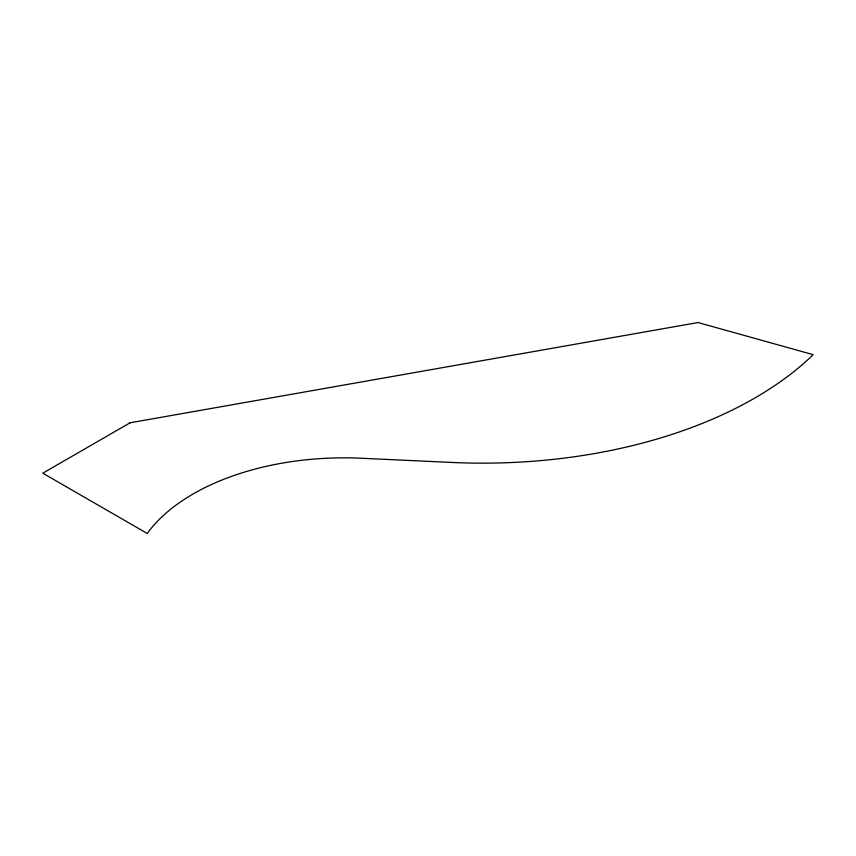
<?xml version="1.0" encoding="UTF-8"?>
<svg xmlns="http://www.w3.org/2000/svg" width="856" height="856" viewBox="0 0 856 856"><rect width="100%" height="100%" fill="white"/><g stroke="black" fill="none" stroke-linecap="round" stroke-linejoin="round"><path stroke-width="1.28" d="M130.08 422.789L42.8 473.186L147.211 533.459A213.561 123.296 0 0 1 361.296 458.238L451.765 462.443A384.729 222.121 0 0 0 813.2 354.684L698.057 322.541L130.08 422.789"/></g></svg>
